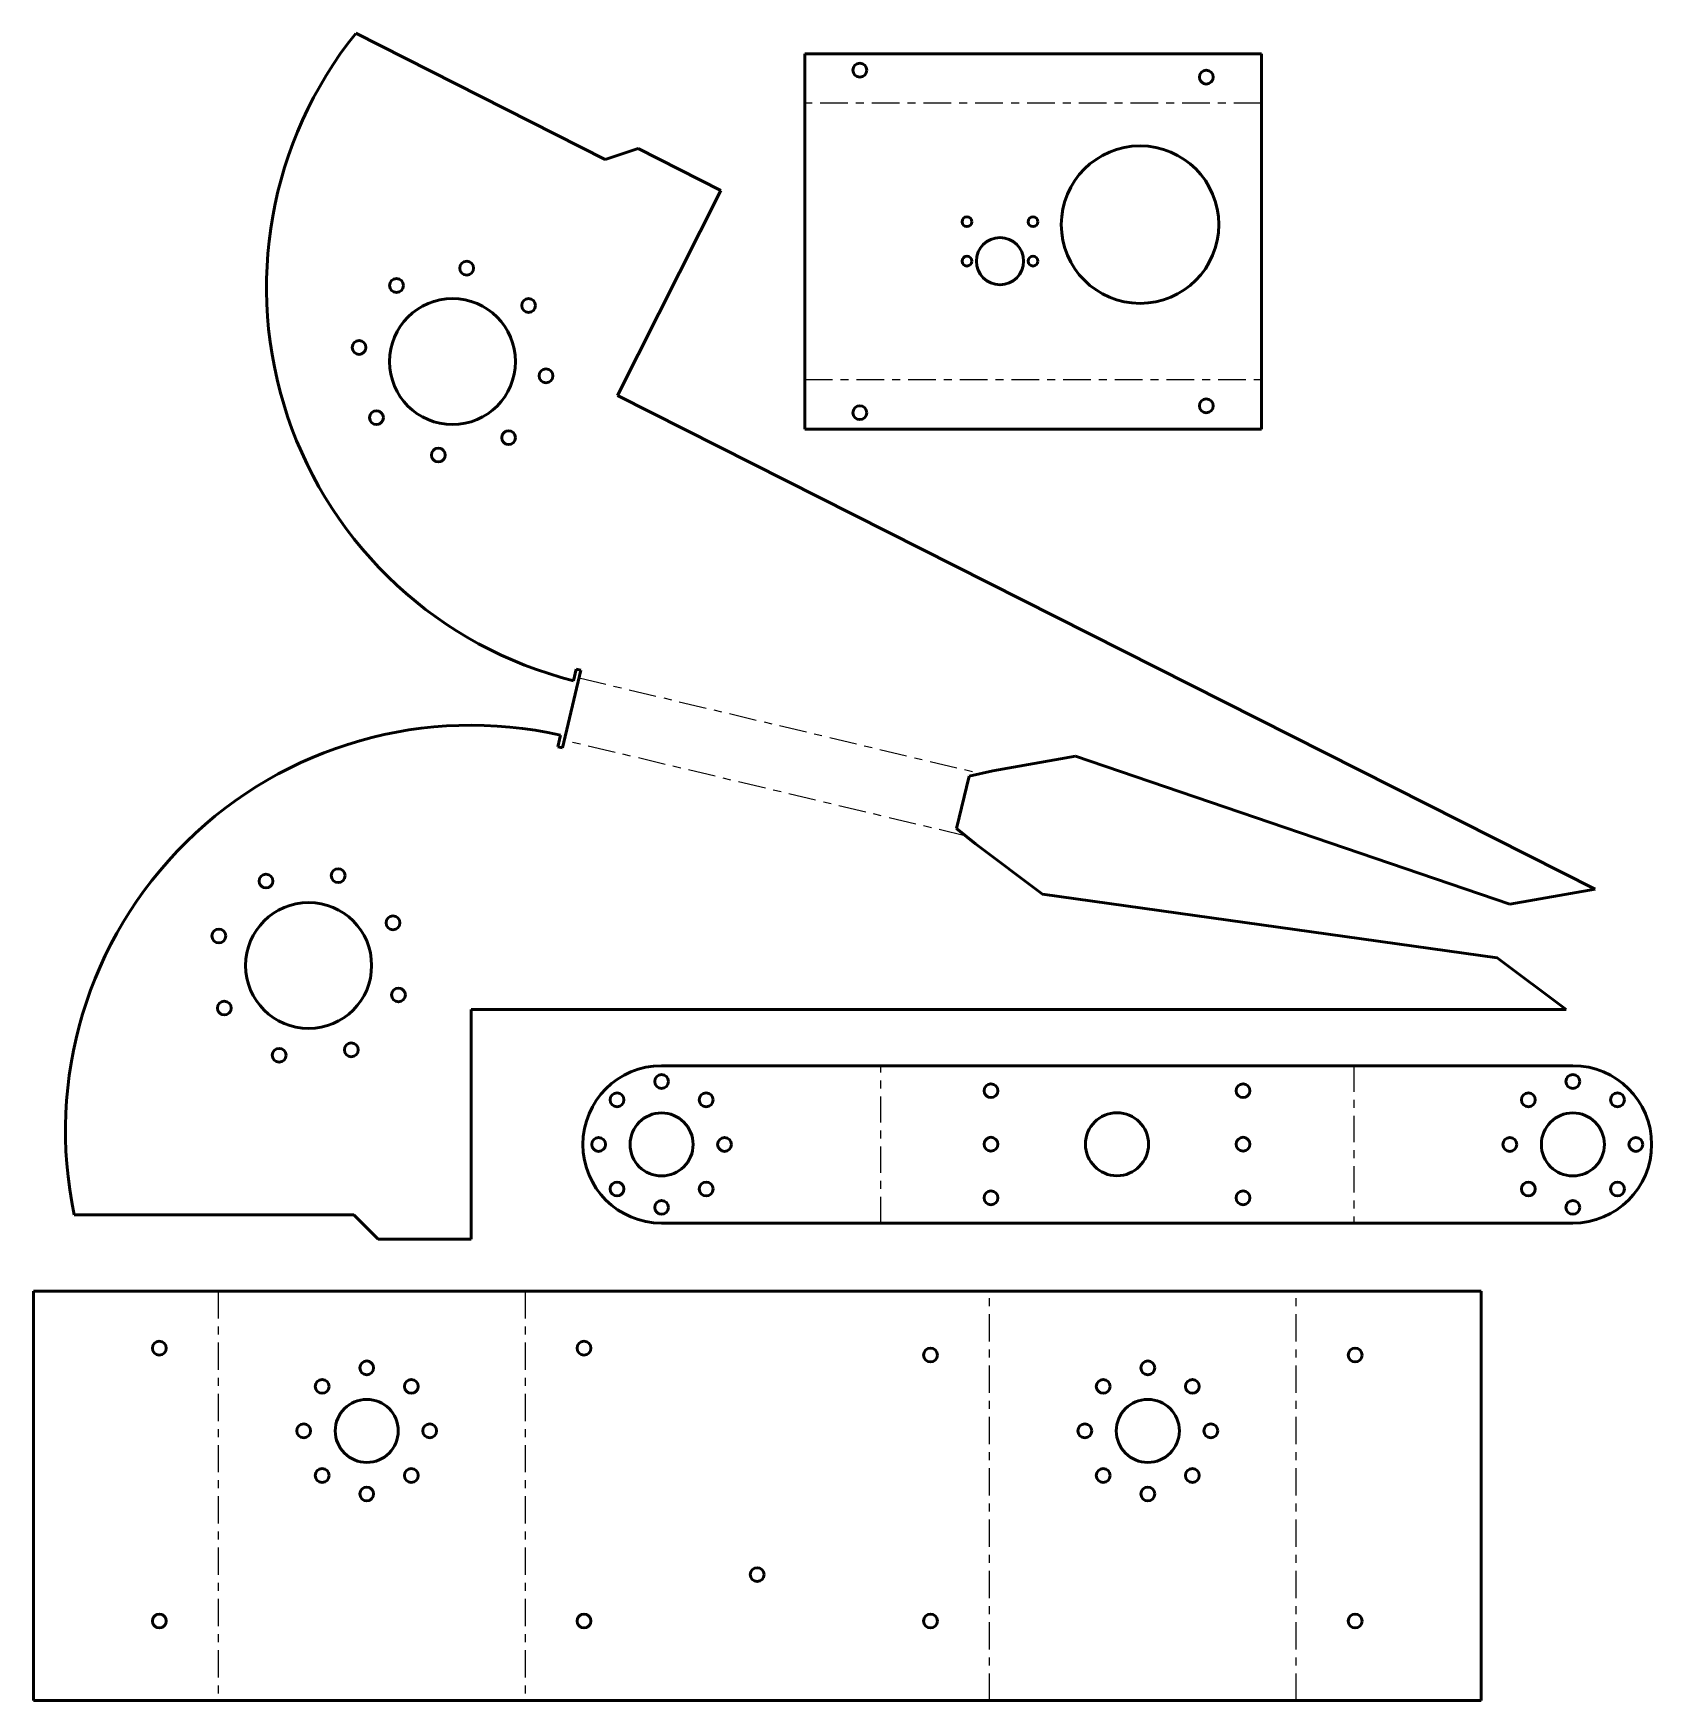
# Model space of a CAD drawing. Header units: inches. Extents: x 0.2 to 20.5, y 0.3 to 21.2.
import ezdxf

# ---------------------------------------------------------------- set-up
doc = ezdxf.new("R2010")
doc.units = ezdxf.units.IN
doc.header["$MEASUREMENT"] = 0
doc.linetypes.add('CHAIN', pattern=[0.7087, 0.4724, -0.0591, 0.1181, -0.0591])
doc.layers.add('외형선(ANSI)', color=7, linetype='Continuous', lineweight=50)
doc.layers.add('절곡부 중심선(ANSI)', color=7, linetype='CHAIN', lineweight=25)

msp = doc.modelspace()

# ---------------------------------------------------------------- linework, layer by layer
at = {"layer": '외형선(ANSI)'}
for p, q in [((7.395, 19.596), (4.278, 21.171)), ((9.888, 20.915), (15.596, 20.915)), ((9.888, 16.225), (9.888, 20.915)), ((15.596, 20.915), (15.596, 16.225)), ((7.807, 19.731), (7.395, 19.596)), ((8.842, 19.208), (7.807, 19.731)), ((7.548, 16.646), (8.842, 19.208)), ((19.765, 10.475), (7.548, 16.646)), ((15.596, 16.225), (9.888, 16.225)), ((6.86, 12.243), (7.091, 13.211)), ((6.999, 13.081), (7.033, 13.225)), ((7.033, 13.225), (7.091, 13.211)), ((6.802, 12.256), (6.836, 12.4)), ((6.86, 12.243), (6.802, 12.256)), ((12.238, 11.954), (13.272, 12.137)), ((13.272, 12.137), (18.7, 10.287)), ((11.942, 11.887), (11.787, 11.236)), ((11.942, 11.887), (12.238, 11.954)), ((11.787, 11.236), (12.021, 11.043)), ((12.021, 11.043), (12.861, 10.414)), ((18.7, 10.287), (19.765, 10.475)), ((12.861, 10.414), (18.541, 9.618)), ((18.541, 9.618), (19.406, 8.97)), ((5.719, 8.97), (5.719, 6.1)), ((19.406, 8.97), (5.719, 8.97)), ((8.1, 8.27), (19.488, 8.27)), ((4.253, 6.406), (0.76, 6.406)), ((4.559, 6.1), (4.253, 6.406)), ((8.1, 6.302), (19.488, 6.302)), ((5.719, 6.1), (4.559, 6.1)), ((0.249, 5.453), (18.342, 5.453)), ((0.249, 0.335), (0.249, 5.453)), ((18.342, 0.335), (18.342, 5.453)), ((18.342, 0.335), (0.249, 0.335))]:
    msp.add_line(p, q, dxfattribs=at)
for centre, radius in [((10.577, 20.711), 0.0866), ((14.907, 20.624), 0.0866), ((14.079, 18.78), 0.984), ((11.915, 18.816), 0.061), ((12.742, 18.816), 0.061), ((12.329, 18.324), 0.295), ((11.915, 18.324), 0.061), ((12.742, 18.324), 0.061), ((5.664, 18.236), 0.0866), ((4.787, 18.019), 0.0866), ((5.487, 17.069), 0.787), ((6.438, 17.769), 0.0866), ((4.319, 17.246), 0.0866), ((6.655, 16.891), 0.0866), ((10.577, 16.43), 0.0866), ((14.907, 16.516), 0.0866), ((4.536, 16.368), 0.0866), ((6.188, 16.118), 0.0866), ((5.31, 15.901), 0.0866), ((3.156, 10.577), 0.0866), ((4.058, 10.645), 0.0866), ((3.689, 9.522), 0.787), ((4.743, 10.055), 0.0866), ((2.567, 9.891), 0.0866), ((4.811, 9.154), 0.0866), ((2.635, 8.99), 0.0866), ((4.222, 8.468), 0.0866), ((3.321, 8.4), 0.0866), ((8.1, 8.073), 0.0866), ((19.488, 8.073), 0.0866), ((7.543, 7.843), 0.0866), ((8.657, 7.843), 0.0866), ((12.216, 7.957), 0.0866), ((15.366, 7.957), 0.0866), ((18.932, 7.843), 0.0866), ((20.045, 7.843), 0.0866), ((8.1, 7.286), 0.394), ((13.791, 7.288), 0.394), ((19.488, 7.286), 0.394), ((7.313, 7.286), 0.0866), ((8.887, 7.286), 0.0866), ((12.216, 7.288), 0.0866), ((15.366, 7.288), 0.0866), ((18.701, 7.286), 0.0866), ((20.276, 7.286), 0.0866), ((7.543, 6.729), 0.0866), ((8.657, 6.729), 0.0866), ((12.216, 6.619), 0.0866), ((15.366, 6.619), 0.0866), ((18.932, 6.729), 0.0866), ((20.045, 6.729), 0.0866), ((8.1, 6.499), 0.0866), ((19.488, 6.499), 0.0866), ((1.823, 4.74), 0.0866), ((7.13, 4.74), 0.0866), ((11.461, 4.654), 0.0866), ((16.767, 4.654), 0.0866), ((4.415, 4.493), 0.0866), ((14.176, 4.493), 0.0866), ((3.858, 4.262), 0.0866), ((4.972, 4.262), 0.0866), ((13.619, 4.262), 0.0866), ((14.733, 4.262), 0.0866), ((4.415, 3.706), 0.394), ((14.176, 3.706), 0.394), ((3.627, 3.706), 0.0866), ((5.202, 3.706), 0.0866), ((13.389, 3.706), 0.0866), ((14.963, 3.706), 0.0866), ((3.858, 3.149), 0.0866), ((4.972, 3.149), 0.0866), ((13.619, 3.149), 0.0866), ((14.733, 3.149), 0.0866), ((4.415, 2.918), 0.0866), ((14.176, 2.918), 0.0866), ((9.295, 1.91), 0.0866), ((1.823, 1.33), 0.0866), ((7.13, 1.33), 0.0866), ((11.461, 1.33), 0.0866), ((16.767, 1.33), 0.0866)]:
    msp.add_circle(centre, radius, dxfattribs=at)
for centre, radius, start, end in [((8.231, 17.998), 5.069, 141.25, 255.9317), ((5.719, 7.456), 5.069, 77.2668, 191.9485), ((8.1, 7.286), 0.984, 90, 270), ((19.488, 7.286), 0.984, 270, 90)]:
    msp.add_arc(centre, radius, start, end, dxfattribs=at)
at = {"layer": '절곡부 중심선(ANSI)', "ltscale": 0.732283}
for p, q in [((15.596, 20.297), (9.888, 20.297)), ((9.888, 16.843), (15.596, 16.843))]:
    msp.add_line(p, q, dxfattribs=at)
at = {"layer": '절곡부 중심선(ANSI)', "ltscale": 0.728468}
for p, q in [((7.068, 13.117), (12.09, 11.921)), ((11.904, 11.14), (6.882, 12.336))]:
    msp.add_line(p, q, dxfattribs=at)
at = {"layer": '절곡부 중심선(ANSI)', "ltscale": 0.694407}
for p, q in [((10.839, 6.302), (10.839, 8.27)), ((16.749, 8.27), (16.749, 6.302))]:
    msp.add_line(p, q, dxfattribs=at)
at = {"layer": '절곡부 중심선(ANSI)', "ltscale": 0.722183}
for p, q in [((2.56, 5.453), (2.56, 0.335)), ((6.394, 5.453), (6.394, 0.335)), ((12.197, 0.335), (12.197, 5.453)), ((16.031, 0.335), (16.031, 5.453))]:
    msp.add_line(p, q, dxfattribs=at)

doc.saveas('drawing.dxf')
